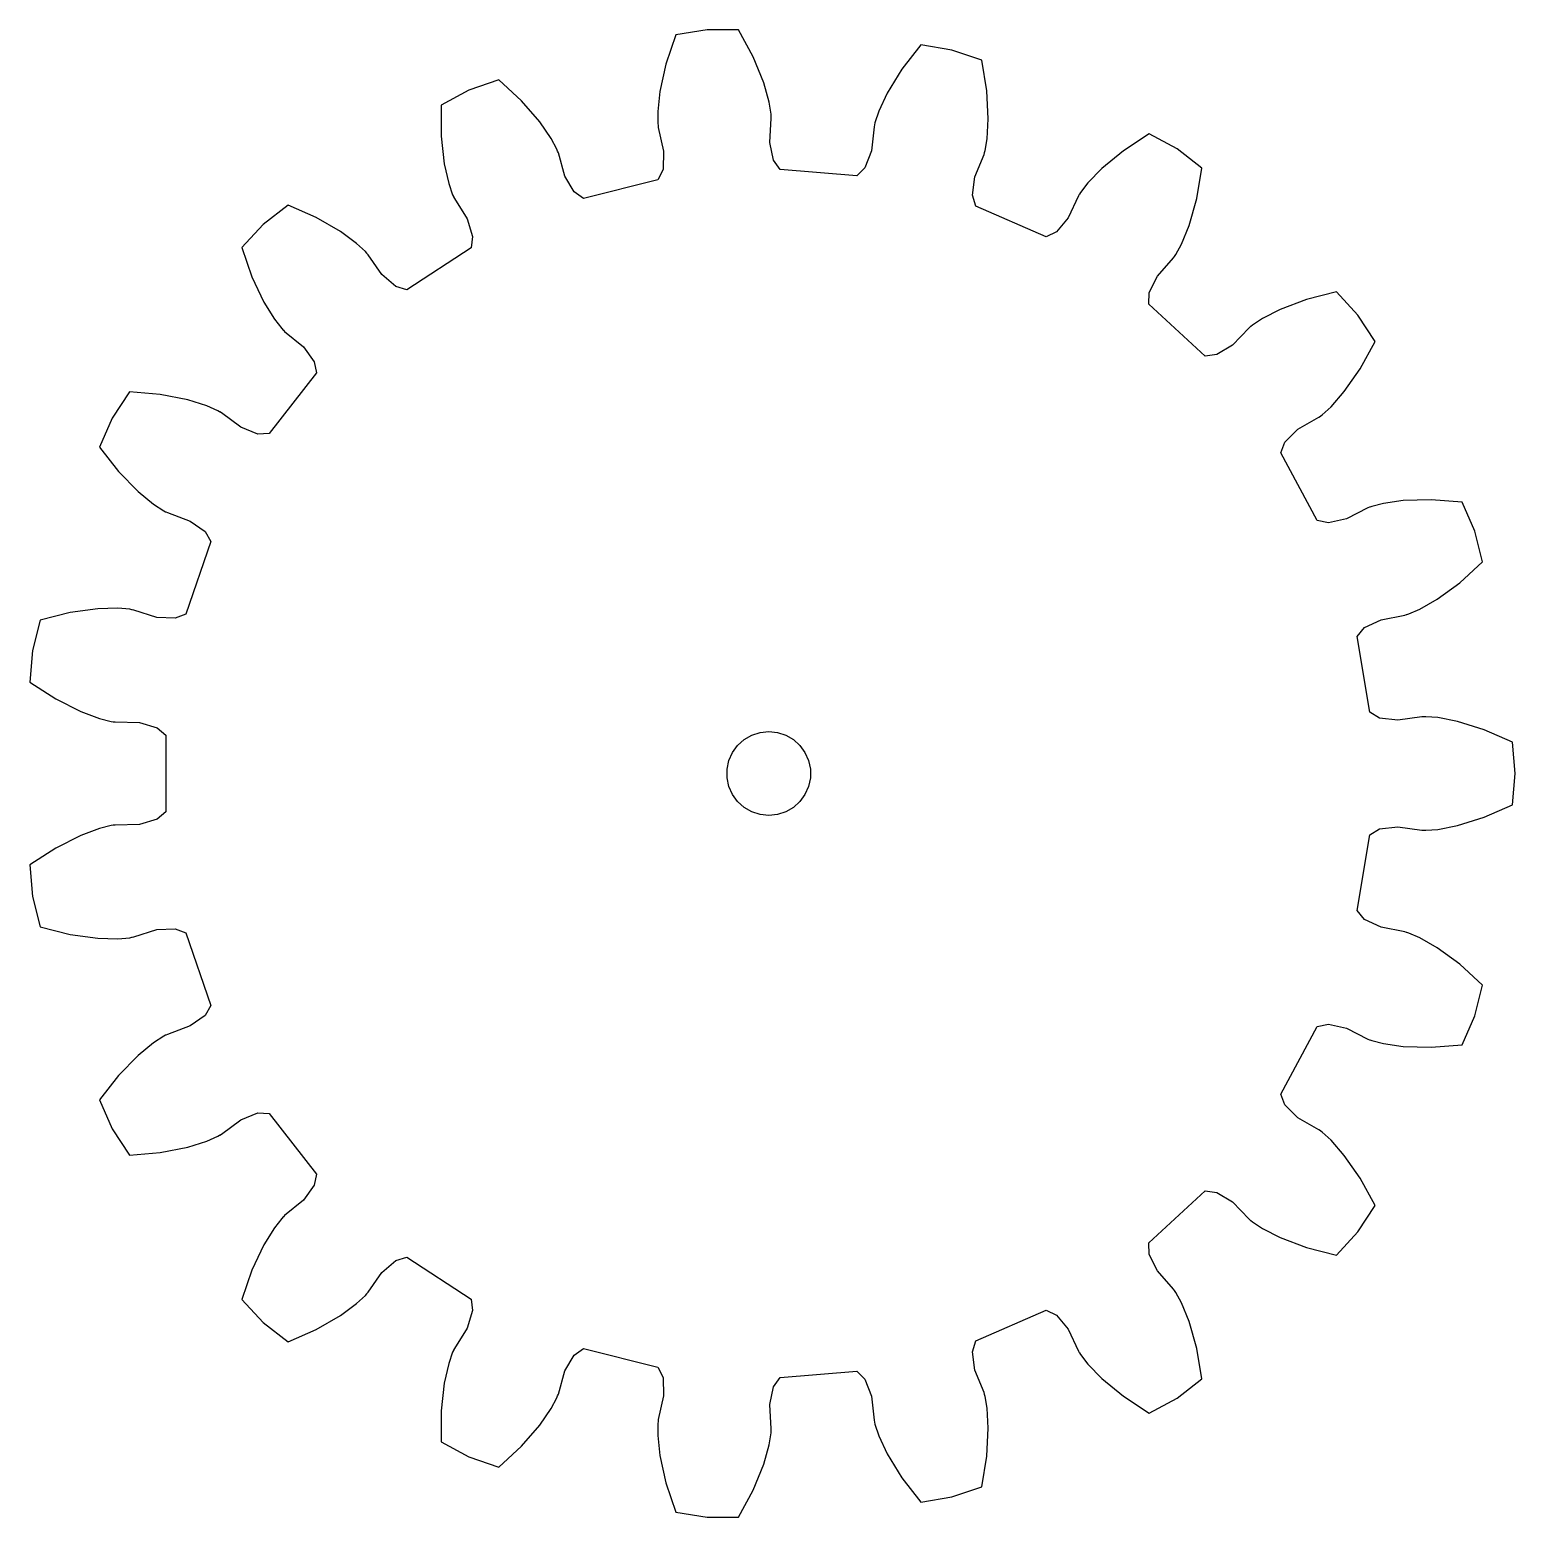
# Model space of a CAD drawing. Header units: metres. Extents: x -26.5 to 26.7, y -26.6 to 26.6.
import ezdxf

# ---------------------------------------------------------------- set-up
doc = ezdxf.new("R2010")
doc.units = ezdxf.units.M

msp = doc.modelspace()

# ---------------------------------------------------------------- linework, layer by layer
for p, q in [((-2.208, 26.647), (-3.324, 26.461)), ((-1.077, 26.647), (-2.208, 26.647)), ((-0.552, 25.671), (-1.077, 26.647)), ((-3.324, 26.461), (-3.681, 25.411)), ((-0.177, 24.741), (-0.552, 25.671)), ((5.448, 26.106), (4.77, 25.23)), ((6.564, 25.92), (5.448, 26.106)), ((7.634, 25.553), (6.564, 25.92)), ((-3.681, 25.411), (-3.897, 24.433)), ((4.77, 25.23), (4.247, 24.374)), ((7.813, 24.459), (7.634, 25.553)), ((-9.671, 24.853), (-10.741, 24.486)), ((-8.857, 24.1), (-9.671, 24.853)), ((0.016, 24.051), (-0.177, 24.741)), ((-10.741, 24.486), (-11.735, 23.948)), ((-8.201, 23.343), (-8.857, 24.1)), ((-3.897, 24.433), (-3.974, 23.72)), ((0.086, 23.625), (0.016, 24.051)), ((4.247, 24.374), (3.943, 23.725)), ((7.866, 23.458), (7.813, 24.459)), ((-11.735, 23.948), (-11.732, 22.839)), ((-3.974, 23.72), (-3.973, 23.288)), ((0.043, 22.613), (0.093, 23.479)), ((0.09, 23.549), (0.086, 23.625)), ((0.089, 23.542), (0.09, 23.549)), ((0.09, 23.542), (0.089, 23.542)), ((0.093, 23.479), (0.09, 23.542)), ((3.943, 23.725), (3.804, 23.317)), ((7.824, 22.742), (7.866, 23.458)), ((-7.794, 22.753), (-8.201, 23.343)), ((-3.973, 23.288), (-3.965, 23.213)), ((-3.965, 23.213), (-3.962, 23.207)), ((-3.962, 23.207), (-3.964, 23.206)), ((-3.964, 23.206), (-3.957, 23.143)), ((-3.957, 23.143), (-3.765, 22.298)), ((3.772, 23.174), (3.679, 22.312)), ((3.786, 23.235), (3.772, 23.174)), ((3.788, 23.236), (3.786, 23.235)), ((3.804, 23.317), (3.788, 23.242)), ((3.788, 23.242), (3.788, 23.236)), ((13.63, 22.923), (12.703, 22.314)), ((14.624, 22.384), (13.63, 22.923)), ((-11.732, 22.839), (-11.619, 21.843)), ((-7.59, 22.373), (-7.794, 22.753)), ((0.173, 21.969), (0.043, 22.613)), ((7.752, 22.317), (7.824, 22.742)), ((15.517, 21.689), (14.624, 22.384)), ((-7.561, 22.302), (-7.59, 22.373)), ((-7.56, 22.296), (-7.561, 22.302)), ((-7.559, 22.295), (-7.56, 22.296)), ((-7.535, 22.237), (-7.559, 22.295)), ((-7.302, 21.402), (-7.535, 22.237)), ((-3.765, 22.298), (-3.786, 21.641)), ((0.412, 21.635), (0.173, 21.969)), ((3.679, 22.312), (3.446, 21.698)), ((7.383, 21.374), (7.712, 22.176)), ((7.712, 22.176), (7.729, 22.237)), ((7.728, 22.238), (7.731, 22.244)), ((7.729, 22.237), (7.728, 22.238)), ((7.731, 22.244), (7.752, 22.317)), ((12.703, 22.314), (11.931, 21.675)), ((-11.619, 21.843), (-11.461, 21.144)), ((-6.97, 20.835), (-7.302, 21.402)), ((-3.786, 21.641), (-3.968, 21.272)), ((3.154, 21.408), (0.412, 21.635)), ((3.446, 21.698), (3.154, 21.408)), ((7.297, 20.723), (7.383, 21.374)), ((11.931, 21.675), (11.433, 21.159)), ((15.332, 20.597), (15.517, 21.689)), ((-11.461, 21.144), (-11.32, 20.737)), ((-6.635, 20.597), (-6.97, 20.835)), ((-3.968, 21.272), (-6.635, 20.597)), ((11.169, 20.818), (11.129, 20.753)), ((11.433, 21.159), (11.169, 20.818)), ((-17.217, 20.367), (-18.109, 19.672)), ((-16.203, 19.919), (-17.217, 20.367)), ((-11.32, 20.737), (-11.287, 20.668)), ((-11.287, 20.668), (-11.283, 20.663)), ((-11.283, 20.663), (-11.284, 20.661)), ((-11.284, 20.661), (-11.257, 20.605)), ((-11.257, 20.605), (-10.801, 19.867)), ((7.415, 20.329), (7.297, 20.723)), ((9.934, 19.224), (7.415, 20.329)), ((11.093, 20.694), (10.725, 19.908)), ((11.125, 20.747), (11.093, 20.694)), ((11.127, 20.747), (11.125, 20.747)), ((11.129, 20.753), (11.127, 20.747)), ((15.056, 19.633), (15.332, 20.597)), ((-15.336, 19.415), (-16.203, 19.919)), ((-10.801, 19.867), (-10.608, 19.239)), ((10.725, 19.908), (10.305, 19.404)), ((-18.109, 19.672), (-18.875, 18.84)), ((-14.76, 18.989), (-15.336, 19.415)), ((-10.608, 19.239), (-10.66, 18.831)), ((10.305, 19.404), (9.934, 19.224)), ((14.785, 18.97), (15.056, 19.633)), ((-18.875, 18.84), (-18.513, 17.792)), ((-14.443, 18.696), (-14.76, 18.989)), ((-14.393, 18.638), (-14.443, 18.696)), ((-10.66, 18.831), (-12.963, 17.326)), ((14.578, 18.591), (14.785, 18.97)), ((-14.39, 18.633), (-14.393, 18.638)), ((-14.389, 18.633), (-14.39, 18.633)), ((-14.347, 18.585), (-14.389, 18.633)), ((-13.855, 17.872), (-14.347, 18.585)), ((13.923, 17.818), (14.495, 18.471)), ((14.495, 18.471), (14.531, 18.522)), ((14.53, 18.524), (14.535, 18.528)), ((14.531, 18.522), (14.53, 18.524)), ((14.535, 18.528), (14.578, 18.591)), ((-18.513, 17.792), (-18.082, 16.887)), ((-13.358, 17.443), (-13.855, 17.872)), ((13.63, 17.231), (13.923, 17.818)), ((-12.963, 17.326), (-13.358, 17.443)), ((13.614, 16.82), (13.63, 17.231)), ((20.334, 17.255), (19.26, 16.98)), ((21.1, 16.423), (20.334, 17.255)), ((-18.082, 16.887), (-17.705, 16.277)), ((15.638, 14.956), (13.614, 16.82)), ((18.323, 16.626), (17.684, 16.301)), ((19.26, 16.98), (18.323, 16.626)), ((-17.705, 16.277), (-17.439, 15.938)), ((17.259, 16.011), (17.211, 15.971)), ((17.261, 16.01), (17.259, 16.011)), ((17.265, 16.015), (17.261, 16.01)), ((17.323, 16.064), (17.265, 16.015)), ((17.684, 16.301), (17.323, 16.064)), ((21.719, 15.476), (21.1, 16.423)), ((-17.439, 15.938), (-17.386, 15.883)), ((-17.386, 15.883), (-17.381, 15.88)), ((-17.381, 15.88), (-17.381, 15.878)), ((-17.381, 15.878), (-17.337, 15.833)), ((-17.337, 15.833), (-16.666, 15.284)), ((17.211, 15.971), (16.608, 15.347)), ((21.189, 14.503), (21.719, 15.476)), ((-16.666, 15.284), (-16.28, 14.753)), ((16.047, 15.007), (15.638, 14.956)), ((16.608, 15.347), (16.047, 15.007)), ((-16.28, 14.753), (-16.197, 14.35)), ((20.615, 13.681), (21.189, 14.503)), ((-16.197, 14.35), (-17.887, 12.178)), ((-22.897, 13.673), (-23.515, 12.726)), ((-21.793, 13.578), (-22.897, 13.673)), ((-20.809, 13.384), (-21.793, 13.578)), ((-20.126, 13.168), (-20.809, 13.384)), ((20.143, 13.141), (20.615, 13.681)), ((-19.731, 12.993), (-20.126, 13.168)), ((-19.665, 12.955), (-19.731, 12.993)), ((-19.66, 12.951), (-19.665, 12.955)), ((-19.659, 12.952), (-19.66, 12.951)), ((-19.605, 12.92), (-19.659, 12.952)), ((-18.907, 12.404), (-19.605, 12.92)), ((19.707, 12.764), (19.758, 12.801)), ((19.757, 12.802), (19.763, 12.805)), ((19.758, 12.801), (19.757, 12.802)), ((19.763, 12.805), (19.825, 12.85)), ((19.825, 12.85), (20.143, 13.141)), ((-23.515, 12.726), (-23.97, 11.69)), ((-18.298, 12.161), (-18.907, 12.404)), ((18.487, 11.872), (18.955, 12.332)), ((18.955, 12.332), (19.707, 12.764)), ((-17.887, 12.178), (-18.298, 12.161)), ((18.338, 11.488), (18.487, 11.872)), ((-23.97, 11.69), (-23.287, 10.817)), ((19.647, 9.068), (18.338, 11.488)), ((-23.287, 10.817), (-22.586, 10.101)), ((-22.586, 10.101), (-22.031, 9.646)), ((-22.031, 9.646), (-21.669, 9.411)), ((22.018, 9.676), (21.6, 9.568)), ((22.728, 9.776), (22.018, 9.676)), ((23.73, 9.806), (22.728, 9.776)), ((24.835, 9.718), (23.73, 9.806)), ((25.289, 8.682), (24.835, 9.718)), ((-21.669, 9.411), (-21.601, 9.377)), ((-21.601, 9.377), (-21.595, 9.376)), ((-21.595, 9.376), (-21.595, 9.374)), ((-21.595, 9.374), (-21.539, 9.346)), ((-21.539, 9.346), (-20.726, 9.044)), ((20.05, 8.983), (19.647, 9.068)), ((20.691, 9.123), (20.05, 8.983)), ((21.464, 9.517), (20.691, 9.123)), ((21.523, 9.539), (21.464, 9.517)), ((21.524, 9.538), (21.523, 9.539)), ((21.529, 9.542), (21.524, 9.538)), ((21.6, 9.568), (21.529, 9.542)), ((-20.726, 9.044), (-20.188, 8.667)), ((-20.188, 8.667), (-19.978, 8.313)), ((25.567, 7.585), (25.289, 8.682)), ((-19.978, 8.313), (-20.872, 5.711)), ((24.75, 6.837), (25.567, 7.585)), ((23.94, 6.245), (24.75, 6.837)), ((-24.027, 5.902), (-25.021, 5.767)), ((-23.311, 5.919), (-24.027, 5.902)), ((-22.881, 5.883), (-23.311, 5.919)), ((-22.806, 5.868), (-22.881, 5.883)), ((-22.8, 5.865), (-22.806, 5.868)), ((-22.799, 5.866), (-22.8, 5.865)), ((-22.737, 5.854), (-22.799, 5.866)), ((22.923, 5.716), (23.318, 5.889)), ((23.318, 5.889), (23.94, 6.245)), ((-26.096, 5.497), (-26.373, 4.401)), ((-25.021, 5.767), (-26.096, 5.497)), ((-21.911, 5.593), (-22.737, 5.854)), ((-21.255, 5.561), (-21.911, 5.593)), ((-20.872, 5.711), (-21.255, 5.561)), ((21.34, 5.226), (21.932, 5.509)), ((21.932, 5.509), (22.783, 5.673)), ((22.783, 5.673), (22.843, 5.692)), ((22.843, 5.692), (22.844, 5.693)), ((22.844, 5.693), (22.85, 5.694)), ((22.85, 5.694), (22.923, 5.716)), ((21.074, 4.911), (21.34, 5.226)), ((21.527, 2.197), (21.074, 4.911)), ((-26.373, 4.401), (-26.467, 3.274)), ((-26.467, 3.274), (-25.537, 2.67)), ((-25.537, 2.67), (-24.642, 2.22)), ((-24.642, 2.22), (-23.97, 1.97)), ((21.88, 1.986), (21.527, 2.197)), ((-23.97, 1.97), (-23.551, 1.865)), ((-23.551, 1.865), (-23.476, 1.855)), ((-23.476, 1.855), (-23.469, 1.856)), ((-23.469, 1.856), (-23.469, 1.854)), ((-23.469, 1.854), (-23.406, 1.846)), ((-23.406, 1.846), (-22.54, 1.824)), ((-22.54, 1.824), (-21.909, 1.642)), ((-21.909, 1.642), (-21.595, 1.376)), ((22.532, 1.911), (21.88, 1.986)), ((23.391, 2.032), (22.532, 1.911)), ((23.454, 2.034), (23.391, 2.032)), ((23.455, 2.032), (23.454, 2.034)), ((23.461, 2.034), (23.455, 2.032)), ((23.537, 2.036), (23.461, 2.034)), ((23.967, 2.002), (23.537, 2.036)), ((24.671, 1.866), (23.967, 2.002)), ((25.629, 1.57), (24.671, 1.866)), ((-21.595, 1.376), (-21.595, -1.376)), ((-1.115, 1.004), (-0.882, 1.214)), ((-0.882, 1.214), (-0.61, 1.37)), ((-0.61, 1.37), (-0.312, 1.467)), ((-0.312, 1.467), (0, 1.5)), ((0, 1.5), (0.312, 1.467)), ((0.312, 1.467), (0.61, 1.37)), ((0.61, 1.37), (0.882, 1.214)), ((0.882, 1.214), (1.115, 1.004)), ((26.645, 1.127), (25.629, 1.57)), ((26.738, 0), (26.645, 1.127)), ((-1.427, 0.464), (-1.299, 0.75)), ((-1.299, 0.75), (-1.115, 1.004)), ((1.115, 1.004), (1.299, 0.75)), ((1.299, 0.75), (1.427, 0.464)), ((-1.492, 0.157), (-1.427, 0.464)), ((-1.492, -0.157), (-1.492, 0.157)), ((1.427, 0.464), (1.492, 0.157)), ((1.492, 0.157), (1.492, -0.157)), ((-1.427, -0.464), (-1.492, -0.157)), ((-1.299, -0.75), (-1.427, -0.464)), ((1.427, -0.464), (1.299, -0.75)), ((1.492, -0.157), (1.427, -0.464)), ((26.645, -1.127), (26.738, 0)), ((-1.115, -1.004), (-1.299, -0.75)), ((-0.882, -1.214), (-1.115, -1.004)), ((1.115, -1.004), (0.882, -1.214)), ((1.299, -0.75), (1.115, -1.004)), ((-21.595, -1.376), (-21.909, -1.642)), ((-0.61, -1.37), (-0.882, -1.214)), ((-0.312, -1.467), (-0.61, -1.37)), ((0, -1.5), (-0.312, -1.467)), ((0.312, -1.467), (0, -1.5)), ((0.61, -1.37), (0.312, -1.467)), ((0.882, -1.214), (0.61, -1.37)), ((24.671, -1.866), (25.629, -1.57)), ((25.629, -1.57), (26.645, -1.127)), ((-23.97, -1.97), (-24.642, -2.22)), ((-23.551, -1.865), (-23.97, -1.97)), ((-23.476, -1.855), (-23.551, -1.865)), ((-23.469, -1.856), (-23.476, -1.855)), ((-23.406, -1.846), (-23.469, -1.854)), ((-23.469, -1.854), (-23.469, -1.856)), ((-22.54, -1.824), (-23.406, -1.846)), ((-21.909, -1.642), (-22.54, -1.824)), ((21.527, -2.197), (21.88, -1.986)), ((21.88, -1.986), (22.532, -1.911)), ((22.532, -1.911), (23.391, -2.032)), ((23.391, -2.032), (23.454, -2.034)), ((23.454, -2.034), (23.455, -2.032)), ((23.455, -2.032), (23.461, -2.034)), ((23.461, -2.034), (23.537, -2.036)), ((23.537, -2.036), (23.967, -2.002)), ((23.967, -2.002), (24.671, -1.866)), ((-24.642, -2.22), (-25.537, -2.67)), ((21.074, -4.911), (21.527, -2.197)), ((-25.537, -2.67), (-26.467, -3.274)), ((-26.467, -3.274), (-26.373, -4.401)), ((-26.373, -4.401), (-26.096, -5.497)), ((21.34, -5.226), (21.074, -4.911)), ((21.932, -5.509), (21.34, -5.226)), ((-26.096, -5.497), (-25.021, -5.767)), ((-25.021, -5.767), (-24.027, -5.902)), ((-22.799, -5.866), (-22.737, -5.854)), ((-22.737, -5.854), (-21.911, -5.593)), ((-21.911, -5.593), (-21.255, -5.561)), ((-21.255, -5.561), (-20.872, -5.711)), ((-20.872, -5.711), (-19.978, -8.313)), ((22.783, -5.673), (21.932, -5.509)), ((22.843, -5.692), (22.783, -5.673)), ((22.844, -5.693), (22.843, -5.692)), ((22.85, -5.694), (22.844, -5.693)), ((22.923, -5.716), (22.85, -5.694)), ((23.318, -5.889), (22.923, -5.716)), ((-24.027, -5.902), (-23.311, -5.919)), ((-23.311, -5.919), (-22.881, -5.883)), ((-22.881, -5.883), (-22.806, -5.868)), ((-22.806, -5.868), (-22.8, -5.865)), ((-22.8, -5.865), (-22.799, -5.866)), ((23.94, -6.245), (23.318, -5.889)), ((24.75, -6.837), (23.94, -6.245)), ((25.567, -7.585), (24.75, -6.837)), ((25.289, -8.682), (25.567, -7.585)), ((-19.978, -8.313), (-20.188, -8.667)), ((-20.726, -9.044), (-21.539, -9.346)), ((-20.188, -8.667), (-20.726, -9.044)), ((19.647, -9.068), (20.05, -8.983)), ((20.05, -8.983), (20.691, -9.123)), ((24.835, -9.718), (25.289, -8.682)), ((-21.669, -9.411), (-22.031, -9.646)), ((-21.601, -9.377), (-21.669, -9.411)), ((-21.595, -9.376), (-21.601, -9.377)), ((-21.539, -9.346), (-21.595, -9.374)), ((-21.595, -9.374), (-21.595, -9.376)), ((18.338, -11.488), (19.647, -9.068)), ((20.691, -9.123), (21.464, -9.517)), ((21.464, -9.517), (21.523, -9.539)), ((21.523, -9.539), (21.524, -9.538)), ((21.524, -9.538), (21.529, -9.542)), ((21.529, -9.542), (21.6, -9.568)), ((21.6, -9.568), (22.018, -9.676)), ((-22.586, -10.101), (-23.287, -10.817)), ((-22.031, -9.646), (-22.586, -10.101)), ((22.018, -9.676), (22.728, -9.776)), ((22.728, -9.776), (23.73, -9.806)), ((23.73, -9.806), (24.835, -9.718)), ((-23.287, -10.817), (-23.97, -11.69)), ((-23.97, -11.69), (-23.515, -12.726)), ((18.487, -11.872), (18.338, -11.488)), ((-18.907, -12.404), (-18.298, -12.161)), ((-18.298, -12.161), (-17.887, -12.178)), ((-17.887, -12.178), (-16.197, -14.35)), ((18.955, -12.332), (18.487, -11.872)), ((-23.515, -12.726), (-22.897, -13.673)), ((-19.605, -12.92), (-18.907, -12.404)), ((19.707, -12.764), (18.955, -12.332)), ((19.758, -12.801), (19.707, -12.764)), ((-20.809, -13.384), (-20.126, -13.168)), ((-20.126, -13.168), (-19.731, -12.993)), ((-19.731, -12.993), (-19.665, -12.955)), ((-19.665, -12.955), (-19.66, -12.951)), ((-19.66, -12.951), (-19.659, -12.952)), ((-19.659, -12.952), (-19.605, -12.92)), ((19.757, -12.802), (19.758, -12.801)), ((19.763, -12.805), (19.757, -12.802)), ((19.825, -12.85), (19.763, -12.805)), ((20.143, -13.141), (19.825, -12.85)), ((20.615, -13.681), (20.143, -13.141)), ((-22.897, -13.673), (-21.793, -13.578)), ((-21.793, -13.578), (-20.809, -13.384)), ((21.189, -14.503), (20.615, -13.681)), ((-16.197, -14.35), (-16.28, -14.753)), ((-16.28, -14.753), (-16.666, -15.284)), ((21.719, -15.476), (21.189, -14.503)), ((-16.666, -15.284), (-17.337, -15.833)), ((13.614, -16.82), (15.638, -14.956)), ((15.638, -14.956), (16.047, -15.007)), ((16.047, -15.007), (16.608, -15.347)), ((16.608, -15.347), (17.211, -15.971)), ((-17.439, -15.938), (-17.705, -16.277)), ((-17.386, -15.883), (-17.439, -15.938)), ((-17.381, -15.88), (-17.386, -15.883)), ((-17.337, -15.833), (-17.381, -15.878)), ((-17.381, -15.878), (-17.381, -15.88)), ((17.211, -15.971), (17.259, -16.011)), ((21.1, -16.423), (21.719, -15.476)), ((-17.705, -16.277), (-18.082, -16.887)), ((17.259, -16.011), (17.261, -16.01)), ((17.261, -16.01), (17.265, -16.015)), ((17.265, -16.015), (17.323, -16.064)), ((17.323, -16.064), (17.684, -16.301)), ((17.684, -16.301), (18.323, -16.626)), ((20.334, -17.255), (21.1, -16.423)), ((-18.082, -16.887), (-18.513, -17.792)), ((13.63, -17.231), (13.614, -16.82)), ((18.323, -16.626), (19.26, -16.98)), ((19.26, -16.98), (20.334, -17.255)), ((-13.855, -17.872), (-13.358, -17.443)), ((-13.358, -17.443), (-12.963, -17.326)), ((-12.963, -17.326), (-10.66, -18.831)), ((13.923, -17.818), (13.63, -17.231)), ((-18.513, -17.792), (-18.875, -18.84)), ((-14.347, -18.585), (-13.855, -17.872)), ((14.495, -18.471), (13.923, -17.818)), ((-14.443, -18.696), (-14.393, -18.638)), ((-14.393, -18.638), (-14.39, -18.633)), ((-14.39, -18.633), (-14.389, -18.633)), ((-14.389, -18.633), (-14.347, -18.585)), ((14.531, -18.522), (14.495, -18.471)), ((14.53, -18.524), (14.531, -18.522)), ((14.535, -18.528), (14.53, -18.524)), ((14.578, -18.591), (14.535, -18.528)), ((14.785, -18.97), (14.578, -18.591)), ((-18.875, -18.84), (-18.109, -19.672)), ((-15.336, -19.415), (-14.76, -18.989)), ((-14.76, -18.989), (-14.443, -18.696)), ((-10.66, -18.831), (-10.608, -19.239)), ((15.056, -19.633), (14.785, -18.97)), ((-18.109, -19.672), (-17.217, -20.367)), ((-16.203, -19.919), (-15.336, -19.415)), ((-10.608, -19.239), (-10.801, -19.867)), ((7.415, -20.329), (9.934, -19.224)), ((9.934, -19.224), (10.305, -19.404)), ((10.305, -19.404), (10.725, -19.908)), ((15.332, -20.597), (15.056, -19.633)), ((-17.217, -20.367), (-16.203, -19.919)), ((-10.801, -19.867), (-11.257, -20.605)), ((10.725, -19.908), (11.093, -20.694)), ((-11.32, -20.737), (-11.461, -21.144)), ((-11.287, -20.668), (-11.32, -20.737)), ((-11.283, -20.663), (-11.287, -20.668)), ((-11.257, -20.605), (-11.284, -20.661)), ((-11.284, -20.661), (-11.283, -20.663)), ((-6.97, -20.835), (-6.635, -20.597)), ((-6.635, -20.597), (-3.968, -21.272)), ((7.297, -20.723), (7.415, -20.329)), ((7.383, -21.374), (7.297, -20.723)), ((11.093, -20.694), (11.125, -20.747)), ((11.125, -20.747), (11.127, -20.747)), ((11.127, -20.747), (11.129, -20.753)), ((11.129, -20.753), (11.169, -20.818)), ((15.517, -21.689), (15.332, -20.597)), ((-11.461, -21.144), (-11.619, -21.843)), ((-7.302, -21.402), (-6.97, -20.835)), ((-3.968, -21.272), (-3.786, -21.641)), ((11.169, -20.818), (11.433, -21.159)), ((11.433, -21.159), (11.931, -21.675)), ((-11.619, -21.843), (-11.732, -22.839)), ((-7.535, -22.237), (-7.302, -21.402)), ((-3.786, -21.641), (-3.765, -22.298)), ((0.173, -21.969), (0.412, -21.635)), ((0.412, -21.635), (3.154, -21.408)), ((3.154, -21.408), (3.446, -21.698)), ((3.446, -21.698), (3.679, -22.312)), ((7.712, -22.176), (7.383, -21.374)), ((11.931, -21.675), (12.703, -22.314)), ((14.624, -22.384), (15.517, -21.689)), ((-7.794, -22.753), (-7.59, -22.373)), ((-7.59, -22.373), (-7.561, -22.302)), ((-7.561, -22.302), (-7.56, -22.296)), ((-7.56, -22.296), (-7.559, -22.295)), ((-7.559, -22.295), (-7.535, -22.237)), ((-3.765, -22.298), (-3.957, -23.143)), ((0.043, -22.613), (0.173, -21.969)), ((3.679, -22.312), (3.772, -23.174)), ((7.729, -22.237), (7.712, -22.176)), ((7.728, -22.238), (7.729, -22.237)), ((7.731, -22.244), (7.728, -22.238)), ((7.752, -22.317), (7.731, -22.244)), ((7.824, -22.742), (7.752, -22.317)), ((12.703, -22.314), (13.63, -22.923)), ((-11.732, -22.839), (-11.735, -23.948)), ((-8.201, -23.343), (-7.794, -22.753)), ((0.093, -23.479), (0.043, -22.613)), ((7.866, -23.458), (7.824, -22.742)), ((13.63, -22.923), (14.624, -22.384)), ((-8.857, -24.1), (-8.201, -23.343)), ((-3.973, -23.288), (-3.974, -23.72)), ((-3.965, -23.213), (-3.973, -23.288)), ((-3.962, -23.207), (-3.965, -23.213)), ((-3.957, -23.143), (-3.964, -23.206)), ((-3.964, -23.206), (-3.962, -23.207)), ((3.772, -23.174), (3.786, -23.235)), ((3.786, -23.235), (3.788, -23.236)), ((3.788, -23.236), (3.788, -23.242)), ((3.788, -23.242), (3.804, -23.317)), ((3.804, -23.317), (3.943, -23.725)), ((-11.735, -23.948), (-10.741, -24.486)), ((-3.974, -23.72), (-3.897, -24.433)), ((0.016, -24.051), (0.086, -23.625)), ((0.086, -23.625), (0.09, -23.549)), ((0.09, -23.549), (0.089, -23.542)), ((0.089, -23.542), (0.09, -23.542)), ((0.09, -23.542), (0.093, -23.479)), ((3.943, -23.725), (4.247, -24.374)), ((7.813, -24.459), (7.866, -23.458)), ((-10.741, -24.486), (-9.671, -24.853)), ((-9.671, -24.853), (-8.857, -24.1)), ((-3.897, -24.433), (-3.681, -25.411)), ((-0.177, -24.741), (0.016, -24.051)), ((4.247, -24.374), (4.77, -25.23)), ((7.634, -25.553), (7.813, -24.459)), ((-0.552, -25.671), (-0.177, -24.741)), ((-3.681, -25.411), (-3.324, -26.461)), ((4.77, -25.23), (5.448, -26.106)), ((6.564, -25.92), (7.634, -25.553)), ((-1.077, -26.647), (-0.552, -25.671)), ((5.448, -26.106), (6.564, -25.92)), ((-3.324, -26.461), (-2.208, -26.647)), ((-2.208, -26.647), (-1.077, -26.647))]:
    msp.add_line(p, q)

doc.saveas('drawing.dxf')
